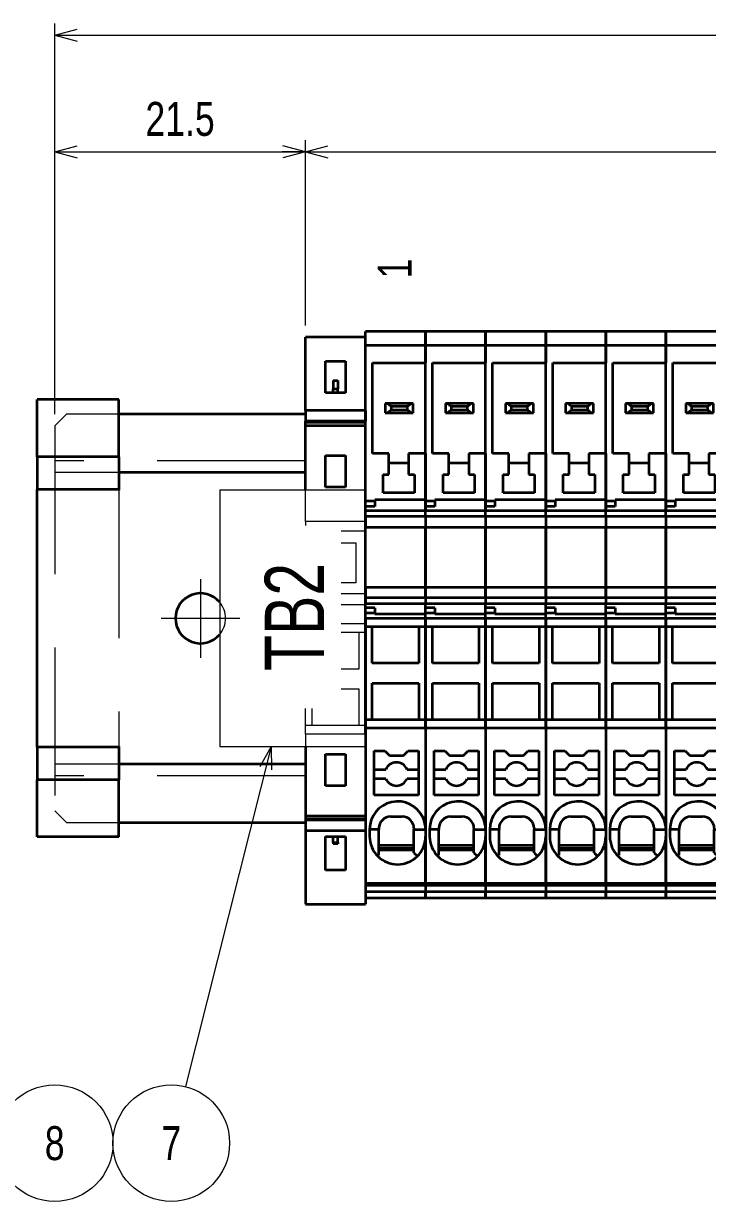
# Model space of a CAD drawing. Header units: millimetres. Extents: x 7 to 587, y 2 to 418.
# Drawn here: x 87.3 to 146, y 195 to 296 of the extents above; entities that cross this region are included whole.
import ezdxf
from ezdxf.enums import TextEntityAlignment as Align

# ---------------------------------------------------------------- set-up
doc = ezdxf.new("R2010")
doc.units = ezdxf.units.MM
doc.linetypes.add('DASHDOT', pattern=[25.3, 12.7, -6.3, 0, -6.3])
doc.linetypes.add('DASHED', pattern=[19, 12.7, -6.3])
for name, color, linetype in [('GR1_01', 7, 'Continuous'), ('GR1_15', 7, 'Continuous'), ('GR1_16', 7, 'Continuous')]:
    doc.layers.add(name, color=color, linetype=linetype)
doc.styles.add('HG丸ｺﾞｼｯｸM-PRO', font='')
doc.styles.get('HG丸ｺﾞｼｯｸM-PRO').set_extended_font_data('HG丸ｺﾞｼｯｸM-PRO')

# ---------------------------------------------------------------- blocks, each defined once
blk = doc.blocks.new('BLKF085')
at = {"layer": 'GR1_01', "color": 3, "linetype": 'Continuous', "lineweight": 35}
for p, q in [((111.5, 262.83), (111.5, 269.1)), ((116.65, 269.1), (111.5, 269.1)), ((116.65, 262.83), (116.65, 269.1)), ((113.23, 267.05), (114.93, 267.05)), ((113.23, 264.35), (113.23, 267.05)), ((114.93, 267.05), (114.93, 264.35)), ((113.88, 265.39), (114.28, 265.39)), ((113.88, 265.39), (113.88, 264.69)), ((113.88, 264.69), (114.28, 264.69)), ((113.88, 264.35), (113.88, 264.69)), ((114.28, 265.39), (114.28, 264.69)), ((114.28, 264.35), (114.28, 264.69)), ((113.88, 264.35), (113.23, 264.35)), ((114.28, 264.35), (113.88, 264.35)), ((114.93, 264.35), (114.28, 264.35)), ((111.5, 262.83), (111.5, 261.9)), ((116.65, 262.83), (111.5, 262.83)), ((116.65, 262.83), (116.65, 261.9)), ((116.65, 261.9), (111.5, 261.9)), ((111.5, 261.8), (111.5, 261.9)), ((116.65, 261.8), (111.5, 261.8)), ((111.5, 261.54), (111.5, 261.8)), ((116.65, 261.8), (116.65, 261.9)), ((116.65, 261.54), (116.65, 261.8)), ((111.5, 261.54), (116.65, 261.54)), ((111.5, 256), (111.5, 261.54)), ((116.65, 253.31), (116.65, 261.54)), ((113.23, 258.95), (114.93, 258.95)), ((113.23, 256.25), (113.23, 258.95)), ((114.93, 258.95), (114.93, 256.25)), ((114.93, 256.25), (113.23, 256.25)), ((116.65, 252.49), (116.65, 253.31)), ((116.65, 247.12), (116.65, 252.49)), ((116.65, 246.19), (116.65, 247.12)), ((116.65, 244.52), (116.65, 246.19)), ((116.65, 243.8), (116.65, 244.52)), ((116.65, 235.8), (116.65, 243.8)), ((116.65, 235.08), (116.65, 235.8)), ((116.65, 235.08), (116.65, 228.06)), ((111.5, 234), (111.5, 228.06)), ((113.23, 233.35), (114.93, 233.35)), ((113.23, 230.65), (113.23, 233.35)), ((114.93, 233.35), (114.93, 230.65)), ((114.93, 230.65), (113.23, 230.65)), ((111.5, 228.06), (116.65, 228.06)), ((111.5, 228.06), (111.5, 227.8)), ((111.5, 227.8), (116.65, 227.8)), ((111.5, 227.8), (111.5, 227.7)), ((116.65, 227.7), (111.5, 227.7)), ((111.5, 227.7), (111.5, 226.77)), ((116.65, 228.06), (116.65, 227.8)), ((116.65, 227.8), (116.65, 227.7)), ((116.65, 227.7), (116.65, 226.77)), ((116.65, 226.77), (111.5, 226.77)), ((111.5, 226.77), (111.5, 220.5)), ((113.23, 226.3), (113.88, 226.3)), ((113.23, 223.4), (113.23, 226.3)), ((113.88, 226.3), (114.28, 226.3)), ((113.88, 225.79), (113.88, 226.3)), ((114.28, 226.3), (114.93, 226.3)), ((114.28, 225.79), (114.28, 226.3)), ((114.93, 226.3), (114.93, 223.4)), ((116.65, 226.77), (116.65, 220.5)), ((113.88, 225.79), (113.88, 225.65)), ((113.88, 225.79), (114.28, 225.79)), ((114.28, 225.65), (113.88, 225.65)), ((114.28, 225.79), (114.28, 225.65)), ((114.93, 223.4), (113.23, 223.4)), ((111.5, 220.5), (116.65, 220.5))]:
    blk.add_line(p, q, dxfattribs=at)
at = {"layer": 'GR1_01', "color": 4, "linetype": 'DASHED', "lineweight": 13}
for p, q in [((111.5, 253.31), (111.5, 256)), ((116.65, 253.31), (111.5, 253.31)), ((111.5, 253.31), (111.5, 252.97)), ((114.56, 252.49), (116.65, 252.49)), ((114.56, 251.48), (115.83, 251.48)), ((115.83, 251.48), (115.83, 248.03)), ((115.83, 248.03), (114.56, 248.03)), ((114.56, 247.12), (116.65, 247.12)), ((114.56, 246.19), (116.65, 246.19)), ((116.65, 244.52), (114.56, 244.52)), ((114.56, 243.8), (116.08, 243.8)), ((116.08, 243.8), (116.65, 243.8)), ((116.08, 243.8), (116.08, 240.65)), ((116.08, 240.65), (114.56, 240.65)), ((114.56, 238.95), (116.08, 238.95)), ((116.08, 238.95), (116.08, 235.8)), ((111.5, 235.8), (111.5, 237.27)), ((112.08, 235.8), (112.08, 237.27)), ((111.5, 235.08), (111.5, 235.8)), ((112.08, 235.8), (111.5, 235.8)), ((116.08, 235.8), (112.08, 235.8)), ((116.65, 235.8), (116.08, 235.8)), ((111.5, 235.08), (111.5, 234)), ((116.65, 235.08), (111.5, 235.08))]:
    blk.add_line(p, q, dxfattribs=at)
blk = doc.blocks.new('BLKF086')
at = {"layer": 'GR1_01', "color": 4, "linetype": 'DASHED', "lineweight": 13}
for p, q in [((91, 262.5), (90, 261.5)), ((95.5, 262.5), (91, 262.5)), ((90, 261.5), (90, 228.5)), ((111.5, 258.5), (90, 258.5)), ((95.5, 257.5), (90, 257.5)), ((95.5, 232.5), (90, 232.5)), ((111.5, 231.5), (90, 231.5)), ((91, 227.5), (90, 228.5)), ((91, 227.5), (95.5, 227.5))]:
    blk.add_line(p, q, dxfattribs=at)
at = {"layer": 'GR1_01', "color": 3, "linetype": 'Continuous', "lineweight": 35}
for p, q in [((111.5, 262.5), (95.5, 262.5)), ((111.5, 257.5), (95.5, 257.5)), ((111.5, 232.5), (95.5, 232.5)), ((95.5, 227.5), (111.5, 227.5))]:
    blk.add_line(p, q, dxfattribs=at)
at = {"layer": 'GR1_01', "color": 4, "linetype": 'DASHDOT', "lineweight": 13}
for p, q in [((102.5, 248.37), (102.5, 241.62)), ((99.13, 245), (105.88, 245))]:
    blk.add_line(p, q, dxfattribs=at)
at = {"layer": 'GR1_01', "color": 3, "linetype": 'Continuous', "lineweight": 35}
blk.add_arc((102.5, 245), 2.15, 39.8753, 320.1247, dxfattribs=at)
at = {"layer": 'GR1_01', "color": 4, "linetype": 'DASHED', "lineweight": 13}
blk.add_arc((102.5, 245), 2.15, 320.1247, 39.8753, dxfattribs=at)
blk = doc.blocks.new('BLKF087')
at = {"layer": 'GR1_01', "color": 3, "linetype": 'Continuous', "lineweight": 35}
for p, q in [((88.5, 258.85), (88.5, 263.75)), ((95.5, 263.75), (88.5, 263.75)), ((95.5, 258.85), (95.5, 263.75)), ((88.5, 258.85), (88.5, 256.05)), ((95.5, 258.85), (88.5, 258.85)), ((95.5, 258.85), (95.5, 256)), ((95.5, 256.05), (88.5, 256.05)), ((88.5, 233.95), (88.5, 256.05)), ((95.5, 256), (95.5, 256.05)), ((88.5, 233.95), (88.5, 231.15)), ((95.5, 233.95), (88.5, 233.95)), ((95.5, 233.95), (95.5, 234)), ((95.5, 234), (95.5, 233.95)), ((95.5, 233.95), (95.5, 231.15)), ((88.5, 226.25), (88.5, 231.15)), ((95.5, 231.15), (88.5, 231.15)), ((95.5, 226.25), (95.5, 231.15)), ((95.5, 226.25), (88.5, 226.25))]:
    blk.add_line(p, q, dxfattribs=at)
at = {"layer": 'GR1_01', "color": 4, "linetype": 'DASHED', "lineweight": 13}
blk.add_line((95.5, 256), (95.5, 234), dxfattribs=at)
blk = doc.blocks.new('BLKF088')
at = {"layer": 'GR1_01', "color": 4, "linetype": 'Continuous', "lineweight": 13}
for p, q in [((116.65, 256), (104.15, 256)), ((104.15, 256), (104.15, 234)), ((116.65, 234), (116.65, 256)), ((104.15, 234), (116.65, 234))]:
    blk.add_line(p, q, dxfattribs=at)
blk = doc.blocks.new('BLKF091')
at = {"layer": 'GR1_01', "color": 3, "linetype": 'Continuous', "lineweight": 35}
for p, q in [((116.65, 268.4), (116.65, 269.6)), ((121.8, 269.6), (116.65, 269.6)), ((121.8, 269.6), (121.8, 268.4)), ((121.8, 268.4), (116.65, 268.4)), ((116.65, 255.05), (116.65, 268.4)), ((121.8, 268.4), (121.8, 266.92)), ((117.25, 266.92), (121.8, 266.92)), ((117.25, 259.12), (117.25, 266.92)), ((121.8, 259.12), (121.8, 266.92)), ((118.53, 263.42), (118.35, 263.42)), ((118.35, 263.42), (118.35, 262.62)), ((118.35, 262.62), (118.53, 262.62)), ((118.85, 263.17), (118.53, 263.42)), ((120.56, 263.42), (118.53, 263.42)), ((118.53, 262.62), (118.85, 262.87)), ((118.53, 262.62), (120.56, 262.62)), ((120.25, 263.17), (118.85, 263.17)), ((118.85, 263.17), (118.85, 262.87)), ((118.85, 262.87), (120.25, 262.87)), ((120.56, 263.42), (120.25, 263.17)), ((120.25, 262.87), (120.25, 263.17)), ((120.25, 262.87), (120.56, 262.62)), ((120.75, 263.42), (120.56, 263.42)), ((120.56, 262.62), (120.75, 262.62)), ((120.75, 262.62), (120.75, 263.42)), ((118.65, 259.12), (117.25, 259.12)), ((118.65, 258.32), (118.65, 259.12)), ((120.35, 259.12), (120.35, 258.32)), ((121.8, 259.12), (120.35, 259.12)), ((121.8, 259.12), (121.8, 255.15)), ((118.65, 257.32), (118.65, 258.32)), ((118.65, 258.32), (120.35, 258.32)), ((120.35, 258.32), (120.35, 257.32)), ((118.15, 257.32), (118.65, 257.32)), ((118.15, 255.77), (118.15, 257.32)), ((120.35, 257.32), (120.85, 257.32)), ((120.85, 257.32), (120.85, 255.77)), ((120.85, 255.77), (118.15, 255.77)), ((117.45, 255.05), (116.65, 255.05)), ((116.65, 254.59), (116.65, 255.05)), ((117.45, 254.59), (116.65, 254.59)), ((116.65, 254.24), (116.65, 254.59)), ((121.8, 255.15), (117.45, 255.15)), ((117.45, 255.05), (117.45, 255.15)), ((117.45, 255.05), (117.45, 254.59)), ((121.8, 255.15), (121.8, 254.24)), ((116.65, 253.73), (116.65, 254.24)), ((116.65, 254.24), (121.8, 254.24)), ((121.8, 253.73), (116.65, 253.73)), ((116.65, 253.73), (116.65, 252.82)), ((121.8, 253.73), (121.8, 254.24)), ((121.8, 253.73), (121.8, 252.82)), ((116.65, 252.82), (121.8, 252.82)), ((116.65, 247.68), (116.65, 252.82)), ((121.8, 252.82), (121.8, 247.68)), ((116.65, 247.68), (121.8, 247.68)), ((116.65, 247.68), (116.65, 246.77)), ((121.8, 246.77), (121.8, 247.68)), ((121.8, 246.77), (116.65, 246.77)), ((116.65, 246.77), (116.65, 246.26)), ((121.8, 246.77), (121.8, 246.26)), ((116.65, 246.26), (121.8, 246.26)), ((116.65, 245.91), (116.65, 246.26)), ((117.45, 245.91), (116.65, 245.91)), ((116.65, 245.45), (116.65, 245.91)), ((117.45, 245.45), (116.65, 245.45)), ((116.65, 245.02), (116.65, 245.45)), ((117.45, 245.91), (117.45, 245.45)), ((117.45, 245.45), (117.45, 245.35)), ((121.8, 245.35), (121.8, 246.26)), ((116.65, 245.02), (121.8, 245.02)), ((116.65, 245.02), (116.65, 244.3)), ((121.8, 245.35), (117.45, 245.35)), ((121.8, 245.02), (121.8, 245.35)), ((121.8, 244.3), (121.8, 245.02)), ((116.65, 244.3), (116.65, 236.3)), ((116.65, 244.3), (117.23, 244.3)), ((117.23, 241.15), (117.23, 244.3)), ((117.23, 244.3), (121.23, 244.3)), ((121.23, 244.3), (121.23, 241.15)), ((121.23, 244.3), (121.8, 244.3)), ((121.8, 236.3), (121.8, 244.3)), ((121.23, 241.15), (117.23, 241.15)), ((117.23, 239.45), (121.23, 239.45)), ((117.23, 236.3), (117.23, 239.45)), ((121.23, 239.45), (121.23, 236.3)), ((116.65, 236.3), (116.65, 235.58)), ((117.23, 236.3), (116.65, 236.3)), ((121.8, 235.58), (116.65, 235.58)), ((116.65, 235.58), (116.65, 222.26)), ((121.23, 236.3), (117.23, 236.3)), ((121.8, 236.3), (121.23, 236.3)), ((121.8, 235.58), (121.8, 236.3)), ((121.8, 235.58), (121.8, 227.9)), ((117.4, 233.65), (118.3, 233.65)), ((117.4, 232.05), (117.4, 233.65)), ((118.3, 233.65), (118.7, 233.25)), ((119.9, 233.25), (120.3, 233.65)), ((120.3, 233.65), (121.2, 233.65)), ((121.2, 233.65), (121.2, 232.05)), ((118.7, 233.25), (119.9, 233.25)), ((117.4, 231.25), (117.4, 232.05)), ((117.4, 232.05), (118.38, 232.05)), ((120.22, 232.05), (121.2, 232.05)), ((121.2, 232.05), (121.2, 231.25)), ((117.4, 229.85), (117.4, 231.25)), ((118.38, 231.25), (117.4, 231.25)), ((121.2, 231.25), (120.22, 231.25)), ((121.2, 231.25), (121.2, 229.85)), ((121.2, 229.85), (117.4, 229.85)), ((121.8, 227.9), (121.58, 227.9)), ((121.8, 227.9), (121.8, 226.9)), ((117, 226.9), (117, 226.3)), ((117.8, 226.9), (117, 226.9)), ((117.8, 227), (117.8, 226.9)), ((117.8, 225.55), (117.8, 226.9)), ((120.8, 227), (120.8, 226.9)), ((120.8, 226.9), (121.8, 226.9)), ((120.8, 225.55), (120.8, 226.9)), ((121.8, 226.9), (121.8, 226.3)), ((121.8, 225.3), (121.8, 226.3)), ((117.8, 225.3), (117.8, 225.55)), ((117.8, 225.55), (120.8, 225.55)), ((117.8, 225.15), (117.8, 225.3)), ((117.8, 225.3), (120.8, 225.3)), ((120.8, 225.3), (120.8, 225.55)), ((120.8, 225.15), (120.8, 225.3)), ((121.58, 225.3), (121.8, 225.3)), ((121.8, 222.26), (121.8, 225.3)), ((117.7, 224.6), (117.8, 224.7)), ((117.8, 225.15), (120.8, 225.15)), ((117.8, 224.7), (117.8, 225.15)), ((120.8, 224.9), (120.8, 225.15)), ((120.8, 224.9), (121.1, 224.6)), ((121.8, 222.26), (116.65, 222.26)), ((116.65, 222.26), (116.65, 222.09)), ((121.8, 222.26), (121.8, 222.09)), ((121.8, 222.09), (116.65, 222.09)), ((116.65, 222.09), (116.65, 221.55)), ((121.8, 221.55), (116.65, 221.55)), ((116.65, 221.55), (116.65, 221)), ((121.8, 222.09), (121.8, 221.55)), ((121.8, 221), (121.8, 221.55)), ((121.8, 221), (116.65, 221))]:
    blk.add_line(p, q, dxfattribs=at)
for centre, radius, start, end in [((119.3, 231.65), 1, 23.5782, 156.4218), ((119.3, 231.65), 1, 203.5782, 336.4218), ((119.4, 226.9), 2.4, 24.6243, 180), ((118.8, 227), 1, 90, 180), ((119.8, 227), 1, 0, 90), ((119.4, 226.9), 2.4, 0, 24.6243), ((119.4, 226.3), 2.4, 180, 225), ((119.4, 226.3), 2.4, 335.3757, 0), ((119.4, 226.3), 2.4, 315, 335.3757), ((119.4, 226.3), 2.4, 225, 315)]:
    blk.add_arc(centre, radius, start, end, dxfattribs=at)
blk.add_open_spline([(118.8, 228), (118.84, 228), (118.91, 228), (119.03, 228), (119.15, 228), (119.28, 228), (119.41, 228), (119.55, 228), (119.68, 228), (119.76, 228), (119.8, 228)], degree=3, knots=[0, 0, 0, 0, 0.118021, 0.223255, 0.346586, 0.477449, 0.613456, 0.74891, 0.878338, 1, 1, 1, 1], dxfattribs=at)
blk = doc.blocks.new('BLKF092')
at = {"layer": 'GR1_01', "color": 3, "linetype": 'Continuous', "lineweight": 35}
for p, q in [((121.8, 268.4), (121.8, 269.6)), ((126.95, 269.6), (121.8, 269.6)), ((126.95, 269.6), (126.95, 268.4)), ((126.95, 268.4), (121.8, 268.4)), ((121.8, 255.05), (121.8, 268.4)), ((126.95, 268.4), (126.95, 266.92)), ((122.4, 266.92), (126.95, 266.92)), ((122.4, 259.12), (122.4, 266.92)), ((126.95, 259.12), (126.95, 266.92)), ((123.68, 263.42), (123.5, 263.42)), ((123.5, 263.42), (123.5, 262.62)), ((123.5, 262.62), (123.68, 262.62)), ((124, 263.17), (123.68, 263.42)), ((125.71, 263.42), (123.68, 263.42)), ((123.68, 262.62), (124, 262.87)), ((123.68, 262.62), (125.71, 262.62)), ((125.4, 263.17), (124, 263.17)), ((124, 263.17), (124, 262.87)), ((124, 262.87), (125.4, 262.87)), ((125.71, 263.42), (125.4, 263.17)), ((125.4, 262.87), (125.4, 263.17)), ((125.4, 262.87), (125.71, 262.62)), ((125.9, 263.42), (125.71, 263.42)), ((125.71, 262.62), (125.9, 262.62)), ((125.9, 262.62), (125.9, 263.42)), ((123.8, 259.12), (122.4, 259.12)), ((123.8, 258.32), (123.8, 259.12)), ((125.5, 259.12), (125.5, 258.32)), ((126.95, 259.12), (125.5, 259.12)), ((126.95, 259.12), (126.95, 255.15)), ((123.8, 257.32), (123.8, 258.32)), ((123.8, 258.32), (125.5, 258.32)), ((125.5, 258.32), (125.5, 257.32)), ((123.3, 257.32), (123.8, 257.32)), ((123.3, 255.77), (123.3, 257.32)), ((125.5, 257.32), (126, 257.32)), ((126, 257.32), (126, 255.77)), ((126, 255.77), (123.3, 255.77)), ((122.6, 255.05), (121.8, 255.05)), ((121.8, 254.59), (121.8, 255.05)), ((122.6, 254.59), (121.8, 254.59)), ((121.8, 254.24), (121.8, 254.59)), ((126.95, 255.15), (122.6, 255.15)), ((122.6, 255.05), (122.6, 255.15)), ((122.6, 255.05), (122.6, 254.59)), ((126.95, 255.15), (126.95, 254.24)), ((121.8, 253.73), (121.8, 254.24)), ((121.8, 254.24), (126.95, 254.24)), ((126.95, 253.73), (121.8, 253.73)), ((121.8, 253.73), (121.8, 252.82)), ((126.95, 253.73), (126.95, 254.24)), ((126.95, 253.73), (126.95, 252.82)), ((121.8, 252.82), (126.95, 252.82)), ((121.8, 247.68), (121.8, 252.82)), ((126.95, 252.82), (126.95, 247.68)), ((121.8, 247.68), (126.95, 247.68)), ((121.8, 247.68), (121.8, 246.77)), ((126.95, 246.77), (126.95, 247.68)), ((126.95, 246.77), (121.8, 246.77)), ((121.8, 246.77), (121.8, 246.26)), ((126.95, 246.77), (126.95, 246.26)), ((121.8, 246.26), (126.95, 246.26)), ((121.8, 245.91), (121.8, 246.26)), ((122.6, 245.91), (121.8, 245.91)), ((121.8, 245.45), (121.8, 245.91)), ((122.6, 245.45), (121.8, 245.45)), ((121.8, 245.02), (121.8, 245.45)), ((122.6, 245.91), (122.6, 245.45)), ((122.6, 245.45), (122.6, 245.35)), ((126.95, 245.35), (126.95, 246.26)), ((121.8, 245.02), (126.95, 245.02)), ((121.8, 245.02), (121.8, 244.3)), ((126.95, 245.35), (122.6, 245.35)), ((126.95, 245.02), (126.95, 245.35)), ((126.95, 244.3), (126.95, 245.02)), ((121.8, 244.3), (121.8, 236.3)), ((121.8, 244.3), (122.38, 244.3)), ((122.38, 241.15), (122.38, 244.3)), ((122.38, 244.3), (126.38, 244.3)), ((126.38, 244.3), (126.38, 241.15)), ((126.38, 244.3), (126.95, 244.3)), ((126.95, 236.3), (126.95, 244.3)), ((126.38, 241.15), (122.38, 241.15)), ((122.38, 239.45), (126.38, 239.45)), ((122.38, 236.3), (122.38, 239.45)), ((126.38, 239.45), (126.38, 236.3)), ((121.8, 236.3), (121.8, 235.58)), ((122.38, 236.3), (121.8, 236.3)), ((126.95, 235.58), (121.8, 235.58)), ((121.8, 235.58), (121.8, 222.26)), ((126.38, 236.3), (122.38, 236.3)), ((126.95, 236.3), (126.38, 236.3)), ((126.95, 235.58), (126.95, 236.3)), ((126.95, 235.58), (126.95, 227.9)), ((122.55, 233.65), (123.45, 233.65)), ((122.55, 232.05), (122.55, 233.65)), ((123.45, 233.65), (123.85, 233.25)), ((125.05, 233.25), (125.45, 233.65)), ((125.45, 233.65), (126.35, 233.65)), ((126.35, 233.65), (126.35, 232.05)), ((123.85, 233.25), (125.05, 233.25)), ((122.55, 231.25), (122.55, 232.05)), ((122.55, 232.05), (123.53, 232.05)), ((125.37, 232.05), (126.35, 232.05)), ((126.35, 232.05), (126.35, 231.25)), ((122.55, 229.85), (122.55, 231.25)), ((123.53, 231.25), (122.55, 231.25)), ((126.35, 231.25), (125.37, 231.25)), ((126.35, 231.25), (126.35, 229.85)), ((126.35, 229.85), (122.55, 229.85)), ((126.95, 227.9), (126.73, 227.9)), ((126.95, 227.9), (126.95, 226.9)), ((122.15, 226.9), (122.15, 226.3)), ((122.95, 226.9), (122.15, 226.9)), ((122.95, 227), (122.95, 226.9)), ((122.95, 225.55), (122.95, 226.9)), ((125.95, 227), (125.95, 226.9)), ((125.95, 226.9), (126.95, 226.9)), ((125.95, 225.55), (125.95, 226.9)), ((126.95, 226.9), (126.95, 226.3)), ((126.95, 225.3), (126.95, 226.3)), ((122.95, 225.3), (122.95, 225.55)), ((122.95, 225.55), (125.95, 225.55)), ((122.95, 225.15), (122.95, 225.3)), ((122.95, 225.3), (125.95, 225.3)), ((125.95, 225.3), (125.95, 225.55)), ((125.95, 225.15), (125.95, 225.3)), ((126.73, 225.3), (126.95, 225.3)), ((126.95, 222.26), (126.95, 225.3)), ((122.85, 224.6), (122.95, 224.7)), ((122.95, 225.15), (125.95, 225.15)), ((122.95, 224.7), (122.95, 225.15)), ((125.95, 224.9), (125.95, 225.15)), ((125.95, 224.9), (126.25, 224.6)), ((126.95, 222.26), (121.8, 222.26)), ((121.8, 222.26), (121.8, 222.09)), ((126.95, 222.26), (126.95, 222.09)), ((126.95, 222.09), (121.8, 222.09)), ((121.8, 222.09), (121.8, 221.55)), ((126.95, 221.55), (121.8, 221.55)), ((121.8, 221.55), (121.8, 221)), ((126.95, 222.09), (126.95, 221.55)), ((126.95, 221), (126.95, 221.55)), ((126.95, 221), (121.8, 221))]:
    blk.add_line(p, q, dxfattribs=at)
for centre, radius, start, end in [((124.45, 231.65), 1, 23.5782, 156.4218), ((124.45, 231.65), 1, 203.5782, 336.4218), ((124.55, 226.9), 2.4, 24.6243, 180), ((123.95, 227), 1, 90, 180), ((124.95, 227), 1, 0, 90), ((124.55, 226.9), 2.4, 0, 24.6243), ((124.55, 226.3), 2.4, 180, 225), ((124.55, 226.3), 2.4, 335.3757, 0), ((124.55, 226.3), 2.4, 315, 335.3757), ((124.55, 226.3), 2.4, 225, 315)]:
    blk.add_arc(centre, radius, start, end, dxfattribs=at)
blk.add_open_spline([(123.95, 228), (123.99, 228), (124.06, 228), (124.18, 228), (124.3, 228), (124.43, 228), (124.56, 228), (124.7, 228), (124.83, 228), (124.91, 228), (124.95, 228)], degree=3, knots=[0, 0, 0, 0, 0.118021, 0.223255, 0.346586, 0.477449, 0.613456, 0.74891, 0.878338, 1, 1, 1, 1], dxfattribs=at)
blk = doc.blocks.new('BLKF093')
at = {"layer": 'GR1_01', "color": 3, "linetype": 'Continuous', "lineweight": 35}
for p, q in [((126.95, 268.4), (126.95, 269.6)), ((132.1, 269.6), (126.95, 269.6)), ((132.1, 269.6), (132.1, 268.4)), ((132.1, 268.4), (126.95, 268.4)), ((126.95, 255.05), (126.95, 268.4)), ((132.1, 268.4), (132.1, 266.92)), ((127.55, 266.92), (132.1, 266.92)), ((127.55, 259.12), (127.55, 266.92)), ((132.1, 259.12), (132.1, 266.92)), ((128.83, 263.42), (128.65, 263.42)), ((128.65, 263.42), (128.65, 262.62)), ((128.65, 262.62), (128.83, 262.62)), ((129.15, 263.17), (128.83, 263.42)), ((130.86, 263.42), (128.83, 263.42)), ((128.83, 262.62), (129.15, 262.87)), ((128.83, 262.62), (130.86, 262.62)), ((130.55, 263.17), (129.15, 263.17)), ((129.15, 263.17), (129.15, 262.87)), ((129.15, 262.87), (130.55, 262.87)), ((130.86, 263.42), (130.55, 263.17)), ((130.55, 262.87), (130.55, 263.17)), ((130.55, 262.87), (130.86, 262.62)), ((131.05, 263.42), (130.86, 263.42)), ((130.86, 262.62), (131.05, 262.62)), ((131.05, 262.62), (131.05, 263.42)), ((128.95, 259.12), (127.55, 259.12)), ((128.95, 258.32), (128.95, 259.12)), ((130.65, 259.12), (130.65, 258.32)), ((132.1, 259.12), (130.65, 259.12)), ((132.1, 259.12), (132.1, 255.15)), ((128.95, 257.32), (128.95, 258.32)), ((128.95, 258.32), (130.65, 258.32)), ((130.65, 258.32), (130.65, 257.32)), ((128.45, 257.32), (128.95, 257.32)), ((128.45, 255.77), (128.45, 257.32)), ((130.65, 257.32), (131.15, 257.32)), ((131.15, 257.32), (131.15, 255.77)), ((131.15, 255.77), (128.45, 255.77)), ((127.75, 255.05), (126.95, 255.05)), ((126.95, 254.59), (126.95, 255.05)), ((127.75, 254.59), (126.95, 254.59)), ((126.95, 254.24), (126.95, 254.59)), ((132.1, 255.15), (127.75, 255.15)), ((127.75, 255.05), (127.75, 255.15)), ((127.75, 255.05), (127.75, 254.59)), ((132.1, 255.15), (132.1, 254.24)), ((126.95, 253.73), (126.95, 254.24)), ((126.95, 254.24), (132.1, 254.24)), ((132.1, 253.73), (126.95, 253.73)), ((126.95, 253.73), (126.95, 252.82)), ((132.1, 253.73), (132.1, 254.24)), ((132.1, 253.73), (132.1, 252.82)), ((126.95, 252.82), (132.1, 252.82)), ((126.95, 247.68), (126.95, 252.82)), ((132.1, 252.82), (132.1, 247.68)), ((126.95, 247.68), (132.1, 247.68)), ((126.95, 247.68), (126.95, 246.77)), ((132.1, 246.77), (132.1, 247.68)), ((132.1, 246.77), (126.95, 246.77)), ((126.95, 246.77), (126.95, 246.26)), ((132.1, 246.77), (132.1, 246.26)), ((126.95, 246.26), (132.1, 246.26)), ((126.95, 245.91), (126.95, 246.26)), ((127.75, 245.91), (126.95, 245.91)), ((126.95, 245.45), (126.95, 245.91)), ((127.75, 245.45), (126.95, 245.45)), ((126.95, 245.02), (126.95, 245.45)), ((127.75, 245.91), (127.75, 245.45)), ((127.75, 245.45), (127.75, 245.35)), ((132.1, 245.35), (132.1, 246.26)), ((126.95, 245.02), (132.1, 245.02)), ((126.95, 245.02), (126.95, 244.3)), ((132.1, 245.35), (127.75, 245.35)), ((132.1, 245.02), (132.1, 245.35)), ((132.1, 244.3), (132.1, 245.02)), ((126.95, 244.3), (126.95, 236.3)), ((126.95, 244.3), (127.53, 244.3)), ((127.53, 241.15), (127.53, 244.3)), ((127.53, 244.3), (131.53, 244.3)), ((131.53, 244.3), (131.53, 241.15)), ((131.53, 244.3), (132.1, 244.3)), ((132.1, 236.3), (132.1, 244.3)), ((131.53, 241.15), (127.53, 241.15)), ((127.53, 239.45), (131.53, 239.45)), ((127.53, 236.3), (127.53, 239.45)), ((131.53, 239.45), (131.53, 236.3)), ((126.95, 236.3), (126.95, 235.58)), ((127.53, 236.3), (126.95, 236.3)), ((132.1, 235.58), (126.95, 235.58)), ((126.95, 235.58), (126.95, 222.26)), ((131.53, 236.3), (127.53, 236.3)), ((132.1, 236.3), (131.53, 236.3)), ((132.1, 235.58), (132.1, 236.3)), ((132.1, 235.58), (132.1, 227.9)), ((127.7, 233.65), (128.6, 233.65)), ((127.7, 232.05), (127.7, 233.65)), ((128.6, 233.65), (129, 233.25)), ((130.2, 233.25), (130.6, 233.65)), ((130.6, 233.65), (131.5, 233.65)), ((131.5, 233.65), (131.5, 232.05)), ((129, 233.25), (130.2, 233.25)), ((127.7, 231.25), (127.7, 232.05)), ((127.7, 232.05), (128.68, 232.05)), ((130.52, 232.05), (131.5, 232.05)), ((131.5, 232.05), (131.5, 231.25)), ((127.7, 229.85), (127.7, 231.25)), ((128.68, 231.25), (127.7, 231.25)), ((131.5, 231.25), (130.52, 231.25)), ((131.5, 231.25), (131.5, 229.85)), ((131.5, 229.85), (127.7, 229.85)), ((132.1, 227.9), (131.88, 227.9)), ((132.1, 227.9), (132.1, 226.9)), ((127.3, 226.9), (127.3, 226.3)), ((128.1, 226.9), (127.3, 226.9)), ((128.1, 227), (128.1, 226.9)), ((128.1, 225.55), (128.1, 226.9)), ((131.1, 227), (131.1, 226.9)), ((131.1, 226.9), (132.1, 226.9)), ((131.1, 225.55), (131.1, 226.9)), ((132.1, 226.9), (132.1, 226.3)), ((132.1, 225.3), (132.1, 226.3)), ((128.1, 225.3), (128.1, 225.55)), ((128.1, 225.55), (131.1, 225.55)), ((128.1, 225.15), (128.1, 225.3)), ((128.1, 225.3), (131.1, 225.3)), ((131.1, 225.3), (131.1, 225.55)), ((131.1, 225.15), (131.1, 225.3)), ((131.88, 225.3), (132.1, 225.3)), ((132.1, 222.26), (132.1, 225.3)), ((128, 224.6), (128.1, 224.7)), ((128.1, 225.15), (131.1, 225.15)), ((128.1, 224.7), (128.1, 225.15)), ((131.1, 224.9), (131.1, 225.15)), ((131.1, 224.9), (131.4, 224.6)), ((132.1, 222.26), (126.95, 222.26)), ((126.95, 222.26), (126.95, 222.09)), ((132.1, 222.26), (132.1, 222.09)), ((132.1, 222.09), (126.95, 222.09)), ((126.95, 222.09), (126.95, 221.55)), ((132.1, 221.55), (126.95, 221.55)), ((126.95, 221.55), (126.95, 221)), ((132.1, 222.09), (132.1, 221.55)), ((132.1, 221), (132.1, 221.55)), ((132.1, 221), (126.95, 221))]:
    blk.add_line(p, q, dxfattribs=at)
for centre, radius, start, end in [((129.6, 231.65), 1, 23.5782, 156.4218), ((129.6, 231.65), 1, 203.5782, 336.4218), ((129.7, 226.9), 2.4, 24.6243, 180), ((129.1, 227), 1, 90, 180), ((130.1, 227), 1, 0, 90), ((129.7, 226.9), 2.4, 0, 24.6243), ((129.7, 226.3), 2.4, 180, 225), ((129.7, 226.3), 2.4, 335.3757, 0), ((129.7, 226.3), 2.4, 315, 335.3757), ((129.7, 226.3), 2.4, 225, 315)]:
    blk.add_arc(centre, radius, start, end, dxfattribs=at)
blk.add_open_spline([(129.1, 228), (129.14, 228), (129.21, 228), (129.33, 228), (129.45, 228), (129.58, 228), (129.71, 228), (129.85, 228), (129.98, 228), (130.06, 228), (130.1, 228)], degree=3, knots=[0, 0, 0, 0, 0.118021, 0.223255, 0.346586, 0.477449, 0.613456, 0.74891, 0.878338, 1, 1, 1, 1], dxfattribs=at)
blk = doc.blocks.new('BLKF094')
at = {"layer": 'GR1_01', "color": 3, "linetype": 'Continuous', "lineweight": 35}
for p, q in [((132.1, 268.4), (132.1, 269.6)), ((137.25, 269.6), (132.1, 269.6)), ((137.25, 269.6), (137.25, 268.4)), ((137.25, 268.4), (132.1, 268.4)), ((132.1, 255.05), (132.1, 268.4)), ((137.25, 268.4), (137.25, 266.92)), ((132.7, 266.92), (137.25, 266.92)), ((132.7, 259.12), (132.7, 266.92)), ((137.25, 259.12), (137.25, 266.92)), ((133.98, 263.42), (133.8, 263.42)), ((133.8, 263.42), (133.8, 262.62)), ((133.8, 262.62), (133.98, 262.62)), ((134.3, 263.17), (133.98, 263.42)), ((136.01, 263.42), (133.98, 263.42)), ((133.98, 262.62), (134.3, 262.87)), ((133.98, 262.62), (136.01, 262.62)), ((135.7, 263.17), (134.3, 263.17)), ((134.3, 263.17), (134.3, 262.87)), ((134.3, 262.87), (135.7, 262.87)), ((136.01, 263.42), (135.7, 263.17)), ((135.7, 262.87), (135.7, 263.17)), ((135.7, 262.87), (136.01, 262.62)), ((136.2, 263.42), (136.01, 263.42)), ((136.01, 262.62), (136.2, 262.62)), ((136.2, 262.62), (136.2, 263.42)), ((134.1, 259.12), (132.7, 259.12)), ((134.1, 258.32), (134.1, 259.12)), ((135.8, 259.12), (135.8, 258.32)), ((137.25, 259.12), (135.8, 259.12)), ((137.25, 259.12), (137.25, 255.15)), ((134.1, 257.32), (134.1, 258.32)), ((134.1, 258.32), (135.8, 258.32)), ((135.8, 258.32), (135.8, 257.32)), ((133.6, 257.32), (134.1, 257.32)), ((133.6, 255.77), (133.6, 257.32)), ((135.8, 257.32), (136.3, 257.32)), ((136.3, 257.32), (136.3, 255.77)), ((136.3, 255.77), (133.6, 255.77)), ((132.9, 255.05), (132.1, 255.05)), ((132.1, 254.59), (132.1, 255.05)), ((132.9, 254.59), (132.1, 254.59)), ((132.1, 254.24), (132.1, 254.59)), ((137.25, 255.15), (132.9, 255.15)), ((132.9, 255.05), (132.9, 255.15)), ((132.9, 255.05), (132.9, 254.59)), ((137.25, 255.15), (137.25, 254.24)), ((132.1, 253.73), (132.1, 254.24)), ((132.1, 254.24), (137.25, 254.24)), ((137.25, 253.73), (132.1, 253.73)), ((132.1, 253.73), (132.1, 252.82)), ((137.25, 253.73), (137.25, 254.24)), ((137.25, 253.73), (137.25, 252.82)), ((132.1, 252.82), (137.25, 252.82)), ((132.1, 247.68), (132.1, 252.82)), ((137.25, 252.82), (137.25, 247.68)), ((132.1, 247.68), (137.25, 247.68)), ((132.1, 247.68), (132.1, 246.77)), ((137.25, 246.77), (137.25, 247.68)), ((137.25, 246.77), (132.1, 246.77)), ((132.1, 246.77), (132.1, 246.26)), ((137.25, 246.77), (137.25, 246.26)), ((132.1, 246.26), (137.25, 246.26)), ((132.1, 245.91), (132.1, 246.26)), ((132.9, 245.91), (132.1, 245.91)), ((132.1, 245.45), (132.1, 245.91)), ((132.9, 245.45), (132.1, 245.45)), ((132.1, 245.02), (132.1, 245.45)), ((132.9, 245.91), (132.9, 245.45)), ((132.9, 245.45), (132.9, 245.35)), ((137.25, 245.35), (137.25, 246.26)), ((132.1, 245.02), (137.25, 245.02)), ((132.1, 245.02), (132.1, 244.3)), ((137.25, 245.35), (132.9, 245.35)), ((137.25, 245.02), (137.25, 245.35)), ((137.25, 244.3), (137.25, 245.02)), ((132.1, 244.3), (132.1, 236.3)), ((132.1, 244.3), (132.68, 244.3)), ((132.68, 241.15), (132.68, 244.3)), ((132.68, 244.3), (136.68, 244.3)), ((136.68, 244.3), (136.68, 241.15)), ((136.68, 244.3), (137.25, 244.3)), ((137.25, 236.3), (137.25, 244.3)), ((136.68, 241.15), (132.68, 241.15)), ((132.68, 239.45), (136.68, 239.45)), ((132.68, 236.3), (132.68, 239.45)), ((136.68, 239.45), (136.68, 236.3)), ((132.1, 236.3), (132.1, 235.58)), ((132.68, 236.3), (132.1, 236.3)), ((137.25, 235.58), (132.1, 235.58)), ((132.1, 235.58), (132.1, 222.26)), ((136.68, 236.3), (132.68, 236.3)), ((137.25, 236.3), (136.68, 236.3)), ((137.25, 235.58), (137.25, 236.3)), ((137.25, 235.58), (137.25, 227.9)), ((132.85, 233.65), (133.75, 233.65)), ((132.85, 232.05), (132.85, 233.65)), ((133.75, 233.65), (134.15, 233.25)), ((135.35, 233.25), (135.75, 233.65)), ((135.75, 233.65), (136.65, 233.65)), ((136.65, 233.65), (136.65, 232.05)), ((134.15, 233.25), (135.35, 233.25)), ((132.85, 231.25), (132.85, 232.05)), ((132.85, 232.05), (133.83, 232.05)), ((135.67, 232.05), (136.65, 232.05)), ((136.65, 232.05), (136.65, 231.25)), ((132.85, 229.85), (132.85, 231.25)), ((133.83, 231.25), (132.85, 231.25)), ((136.65, 231.25), (135.67, 231.25)), ((136.65, 231.25), (136.65, 229.85)), ((136.65, 229.85), (132.85, 229.85)), ((137.25, 227.9), (137.03, 227.9)), ((137.25, 227.9), (137.25, 226.9)), ((132.45, 226.9), (132.45, 226.3)), ((133.25, 226.9), (132.45, 226.9)), ((133.25, 227), (133.25, 226.9)), ((133.25, 225.55), (133.25, 226.9)), ((136.25, 227), (136.25, 226.9)), ((136.25, 226.9), (137.25, 226.9)), ((136.25, 225.55), (136.25, 226.9)), ((137.25, 226.9), (137.25, 226.3)), ((137.25, 225.3), (137.25, 226.3)), ((133.25, 225.3), (133.25, 225.55)), ((133.25, 225.55), (136.25, 225.55)), ((133.25, 225.15), (133.25, 225.3)), ((133.25, 225.3), (136.25, 225.3)), ((136.25, 225.3), (136.25, 225.55)), ((136.25, 225.15), (136.25, 225.3)), ((137.03, 225.3), (137.25, 225.3)), ((137.25, 222.26), (137.25, 225.3)), ((133.15, 224.6), (133.25, 224.7)), ((133.25, 225.15), (136.25, 225.15)), ((133.25, 224.7), (133.25, 225.15)), ((136.25, 224.9), (136.25, 225.15)), ((136.25, 224.9), (136.55, 224.6)), ((137.25, 222.26), (132.1, 222.26)), ((132.1, 222.26), (132.1, 222.09)), ((137.25, 222.26), (137.25, 222.09)), ((137.25, 222.09), (132.1, 222.09)), ((132.1, 222.09), (132.1, 221.55)), ((137.25, 221.55), (132.1, 221.55)), ((132.1, 221.55), (132.1, 221)), ((137.25, 222.09), (137.25, 221.55)), ((137.25, 221), (137.25, 221.55)), ((137.25, 221), (132.1, 221))]:
    blk.add_line(p, q, dxfattribs=at)
for centre, radius, start, end in [((134.75, 231.65), 1, 23.5782, 156.4218), ((134.75, 231.65), 1, 203.5782, 336.4218), ((134.85, 226.9), 2.4, 24.6243, 180), ((134.25, 227), 1, 90, 180), ((135.25, 227), 1, 0, 90), ((134.85, 226.9), 2.4, 0, 24.6243), ((134.85, 226.3), 2.4, 180, 225), ((134.85, 226.3), 2.4, 335.3757, 0), ((134.85, 226.3), 2.4, 315, 335.3757), ((134.85, 226.3), 2.4, 225, 315)]:
    blk.add_arc(centre, radius, start, end, dxfattribs=at)
blk.add_open_spline([(134.25, 228), (134.29, 228), (134.36, 228), (134.48, 228), (134.6, 228), (134.73, 228), (134.86, 228), (135, 228), (135.13, 228), (135.21, 228), (135.25, 228)], degree=3, knots=[0, 0, 0, 0, 0.118021, 0.223255, 0.346586, 0.477449, 0.613456, 0.74891, 0.878338, 1, 1, 1, 1], dxfattribs=at)
blk = doc.blocks.new('BLKF095')
at = {"layer": 'GR1_01', "color": 3, "linetype": 'Continuous', "lineweight": 35}
for p, q in [((137.25, 268.4), (137.25, 269.6)), ((142.4, 269.6), (137.25, 269.6)), ((142.4, 269.6), (142.4, 268.4)), ((142.4, 268.4), (137.25, 268.4)), ((137.25, 255.05), (137.25, 268.4)), ((142.4, 268.4), (142.4, 266.92)), ((137.85, 266.92), (142.4, 266.92)), ((137.85, 259.12), (137.85, 266.92)), ((142.4, 259.12), (142.4, 266.92)), ((139.13, 263.42), (138.95, 263.42)), ((138.95, 263.42), (138.95, 262.62)), ((138.95, 262.62), (139.13, 262.62)), ((139.45, 263.17), (139.13, 263.42)), ((141.16, 263.42), (139.13, 263.42)), ((139.13, 262.62), (139.45, 262.87)), ((139.13, 262.62), (141.16, 262.62)), ((140.85, 263.17), (139.45, 263.17)), ((139.45, 263.17), (139.45, 262.87)), ((139.45, 262.87), (140.85, 262.87)), ((141.16, 263.42), (140.85, 263.17)), ((140.85, 262.87), (140.85, 263.17)), ((140.85, 262.87), (141.16, 262.62)), ((141.35, 263.42), (141.16, 263.42)), ((141.16, 262.62), (141.35, 262.62)), ((141.35, 262.62), (141.35, 263.42)), ((139.25, 259.12), (137.85, 259.12)), ((139.25, 258.32), (139.25, 259.12)), ((140.95, 259.12), (140.95, 258.32)), ((142.4, 259.12), (140.95, 259.12)), ((142.4, 259.12), (142.4, 255.15)), ((139.25, 257.32), (139.25, 258.32)), ((139.25, 258.32), (140.95, 258.32)), ((140.95, 258.32), (140.95, 257.32)), ((138.75, 257.32), (139.25, 257.32)), ((138.75, 255.77), (138.75, 257.32)), ((140.95, 257.32), (141.45, 257.32)), ((141.45, 257.32), (141.45, 255.77)), ((141.45, 255.77), (138.75, 255.77)), ((138.05, 255.05), (137.25, 255.05)), ((137.25, 254.59), (137.25, 255.05)), ((138.05, 254.59), (137.25, 254.59)), ((137.25, 254.24), (137.25, 254.59)), ((142.4, 255.15), (138.05, 255.15)), ((138.05, 255.05), (138.05, 255.15)), ((138.05, 255.05), (138.05, 254.59)), ((142.4, 255.15), (142.4, 254.24)), ((137.25, 253.73), (137.25, 254.24)), ((137.25, 254.24), (142.4, 254.24)), ((142.4, 253.73), (137.25, 253.73)), ((137.25, 253.73), (137.25, 252.82)), ((142.4, 253.73), (142.4, 254.24)), ((142.4, 253.73), (142.4, 252.82)), ((137.25, 252.82), (142.4, 252.82)), ((137.25, 247.68), (137.25, 252.82)), ((142.4, 252.82), (142.4, 247.68)), ((137.25, 247.68), (142.4, 247.68)), ((137.25, 247.68), (137.25, 246.77)), ((142.4, 246.77), (142.4, 247.68)), ((142.4, 246.77), (137.25, 246.77)), ((137.25, 246.77), (137.25, 246.26)), ((142.4, 246.77), (142.4, 246.26)), ((137.25, 246.26), (142.4, 246.26)), ((137.25, 245.91), (137.25, 246.26)), ((138.05, 245.91), (137.25, 245.91)), ((137.25, 245.45), (137.25, 245.91)), ((138.05, 245.45), (137.25, 245.45)), ((137.25, 245.02), (137.25, 245.45)), ((138.05, 245.91), (138.05, 245.45)), ((138.05, 245.45), (138.05, 245.35)), ((142.4, 245.35), (142.4, 246.26)), ((137.25, 245.02), (142.4, 245.02)), ((137.25, 245.02), (137.25, 244.3)), ((142.4, 245.35), (138.05, 245.35)), ((142.4, 245.02), (142.4, 245.35)), ((142.4, 244.3), (142.4, 245.02)), ((137.25, 244.3), (137.25, 236.3)), ((137.25, 244.3), (137.83, 244.3)), ((137.83, 241.15), (137.83, 244.3)), ((137.83, 244.3), (141.83, 244.3)), ((141.83, 244.3), (141.83, 241.15)), ((141.83, 244.3), (142.4, 244.3)), ((142.4, 236.3), (142.4, 244.3)), ((141.83, 241.15), (137.83, 241.15)), ((137.83, 239.45), (141.83, 239.45)), ((137.83, 236.3), (137.83, 239.45)), ((141.83, 239.45), (141.83, 236.3)), ((137.25, 236.3), (137.25, 235.58)), ((137.83, 236.3), (137.25, 236.3)), ((142.4, 235.58), (137.25, 235.58)), ((137.25, 235.58), (137.25, 222.26)), ((141.83, 236.3), (137.83, 236.3)), ((142.4, 236.3), (141.83, 236.3)), ((142.4, 235.58), (142.4, 236.3)), ((142.4, 235.58), (142.4, 227.9)), ((138, 233.65), (138.9, 233.65)), ((138, 232.05), (138, 233.65)), ((138.9, 233.65), (139.3, 233.25)), ((140.5, 233.25), (140.9, 233.65)), ((140.9, 233.65), (141.8, 233.65)), ((141.8, 233.65), (141.8, 232.05)), ((139.3, 233.25), (140.5, 233.25)), ((138, 231.25), (138, 232.05)), ((138, 232.05), (138.98, 232.05)), ((140.82, 232.05), (141.8, 232.05)), ((141.8, 232.05), (141.8, 231.25)), ((138, 229.85), (138, 231.25)), ((138.98, 231.25), (138, 231.25)), ((141.8, 231.25), (140.82, 231.25)), ((141.8, 231.25), (141.8, 229.85)), ((141.8, 229.85), (138, 229.85)), ((142.4, 227.9), (142.18, 227.9)), ((142.4, 227.9), (142.4, 226.9)), ((137.6, 226.9), (137.6, 226.3)), ((138.4, 226.9), (137.6, 226.9)), ((138.4, 227), (138.4, 226.9)), ((138.4, 225.55), (138.4, 226.9)), ((141.4, 227), (141.4, 226.9)), ((141.4, 226.9), (142.4, 226.9)), ((141.4, 225.55), (141.4, 226.9)), ((142.4, 226.9), (142.4, 226.3)), ((142.4, 225.3), (142.4, 226.3)), ((138.4, 225.3), (138.4, 225.55)), ((138.4, 225.55), (141.4, 225.55)), ((138.4, 225.15), (138.4, 225.3)), ((138.4, 225.3), (141.4, 225.3)), ((141.4, 225.3), (141.4, 225.55)), ((141.4, 225.15), (141.4, 225.3)), ((142.18, 225.3), (142.4, 225.3)), ((142.4, 222.26), (142.4, 225.3)), ((138.3, 224.6), (138.4, 224.7)), ((138.4, 225.15), (141.4, 225.15)), ((138.4, 224.7), (138.4, 225.15)), ((141.4, 224.9), (141.4, 225.15)), ((141.4, 224.9), (141.7, 224.6)), ((142.4, 222.26), (137.25, 222.26)), ((137.25, 222.26), (137.25, 222.09)), ((142.4, 222.26), (142.4, 222.09)), ((142.4, 222.09), (137.25, 222.09)), ((137.25, 222.09), (137.25, 221.55)), ((142.4, 221.55), (137.25, 221.55)), ((137.25, 221.55), (137.25, 221)), ((142.4, 222.09), (142.4, 221.55)), ((142.4, 221), (142.4, 221.55)), ((142.4, 221), (137.25, 221))]:
    blk.add_line(p, q, dxfattribs=at)
for centre, radius, start, end in [((139.9, 231.65), 1, 23.5782, 156.4218), ((139.9, 231.65), 1, 203.5782, 336.4218), ((140, 226.9), 2.4, 24.6243, 180), ((139.4, 227), 1, 90, 180), ((140.4, 227), 1, 0, 90), ((140, 226.9), 2.4, 0, 24.6243), ((140, 226.3), 2.4, 180, 225), ((140, 226.3), 2.4, 335.3757, 0), ((140, 226.3), 2.4, 315, 335.3757), ((140, 226.3), 2.4, 225, 315)]:
    blk.add_arc(centre, radius, start, end, dxfattribs=at)
blk.add_open_spline([(139.4, 228), (139.44, 228), (139.51, 228), (139.63, 228), (139.75, 228), (139.88, 228), (140.01, 228), (140.15, 228), (140.28, 228), (140.36, 228), (140.4, 228)], degree=3, knots=[0, 0, 0, 0, 0.118021, 0.223255, 0.346586, 0.477449, 0.613456, 0.74891, 0.878338, 1, 1, 1, 1], dxfattribs=at)
blk = doc.blocks.new('BLKF096')
at = {"layer": 'GR1_01', "color": 3, "linetype": 'Continuous', "lineweight": 35}
for p, q in [((142.4, 268.4), (142.4, 269.6)), ((147.55, 269.6), (142.4, 269.6)), ((147.55, 269.6), (147.55, 268.4)), ((147.55, 268.4), (142.4, 268.4)), ((142.4, 255.05), (142.4, 268.4)), ((147.55, 268.4), (147.55, 266.92)), ((143, 266.92), (147.55, 266.92)), ((143, 259.12), (143, 266.92)), ((147.55, 259.12), (147.55, 266.92)), ((144.28, 263.42), (144.1, 263.42)), ((144.1, 263.42), (144.1, 262.62)), ((144.1, 262.62), (144.28, 262.62)), ((144.6, 263.17), (144.28, 263.42)), ((146.31, 263.42), (144.28, 263.42)), ((144.28, 262.62), (144.6, 262.87)), ((144.28, 262.62), (146.31, 262.62)), ((146, 263.17), (144.6, 263.17)), ((144.6, 263.17), (144.6, 262.87)), ((144.6, 262.87), (146, 262.87)), ((146.31, 263.42), (146, 263.17)), ((146, 262.87), (146, 263.17)), ((146, 262.87), (146.31, 262.62)), ((146.5, 263.42), (146.31, 263.42)), ((146.31, 262.62), (146.5, 262.62)), ((146.5, 262.62), (146.5, 263.42)), ((144.4, 259.12), (143, 259.12)), ((144.4, 258.32), (144.4, 259.12)), ((146.1, 259.12), (146.1, 258.32)), ((147.55, 259.12), (146.1, 259.12)), ((147.55, 259.12), (147.55, 255.15)), ((144.4, 257.32), (144.4, 258.32)), ((144.4, 258.32), (146.1, 258.32)), ((146.1, 258.32), (146.1, 257.32)), ((143.9, 257.32), (144.4, 257.32)), ((143.9, 255.77), (143.9, 257.32)), ((146.1, 257.32), (146.6, 257.32)), ((146.6, 257.32), (146.6, 255.77)), ((146.6, 255.77), (143.9, 255.77)), ((143.2, 255.05), (142.4, 255.05)), ((142.4, 254.59), (142.4, 255.05)), ((143.2, 254.59), (142.4, 254.59)), ((142.4, 254.24), (142.4, 254.59)), ((147.55, 255.15), (143.2, 255.15)), ((143.2, 255.05), (143.2, 255.15)), ((143.2, 255.05), (143.2, 254.59)), ((147.55, 255.15), (147.55, 254.24)), ((142.4, 253.73), (142.4, 254.24)), ((142.4, 254.24), (147.55, 254.24)), ((147.55, 253.73), (142.4, 253.73)), ((142.4, 253.73), (142.4, 252.82)), ((147.55, 253.73), (147.55, 254.24)), ((147.55, 253.73), (147.55, 252.82)), ((142.4, 252.82), (147.55, 252.82)), ((142.4, 247.68), (142.4, 252.82)), ((147.55, 252.82), (147.55, 247.68)), ((142.4, 247.68), (147.55, 247.68)), ((142.4, 247.68), (142.4, 246.77)), ((147.55, 246.77), (147.55, 247.68)), ((147.55, 246.77), (142.4, 246.77)), ((142.4, 246.77), (142.4, 246.26)), ((147.55, 246.77), (147.55, 246.26)), ((142.4, 246.26), (147.55, 246.26)), ((142.4, 245.91), (142.4, 246.26)), ((143.2, 245.91), (142.4, 245.91)), ((142.4, 245.45), (142.4, 245.91)), ((143.2, 245.45), (142.4, 245.45)), ((142.4, 245.02), (142.4, 245.45)), ((143.2, 245.91), (143.2, 245.45)), ((143.2, 245.45), (143.2, 245.35)), ((147.55, 245.35), (147.55, 246.26)), ((142.4, 245.02), (147.55, 245.02)), ((142.4, 245.02), (142.4, 244.3)), ((147.55, 245.35), (143.2, 245.35)), ((147.55, 245.02), (147.55, 245.35)), ((147.55, 244.3), (147.55, 245.02)), ((142.4, 244.3), (142.4, 236.3)), ((142.4, 244.3), (142.98, 244.3)), ((142.98, 241.15), (142.98, 244.3)), ((142.98, 244.3), (146.98, 244.3)), ((146.98, 244.3), (146.98, 241.15)), ((146.98, 244.3), (147.55, 244.3)), ((147.55, 236.3), (147.55, 244.3)), ((146.98, 241.15), (142.98, 241.15)), ((142.98, 239.45), (146.98, 239.45)), ((142.98, 236.3), (142.98, 239.45)), ((146.98, 239.45), (146.98, 236.3)), ((142.4, 236.3), (142.4, 235.58)), ((142.98, 236.3), (142.4, 236.3)), ((147.55, 235.58), (142.4, 235.58)), ((142.4, 235.58), (142.4, 222.26)), ((146.98, 236.3), (142.98, 236.3)), ((147.55, 236.3), (146.98, 236.3)), ((147.55, 235.58), (147.55, 236.3)), ((147.55, 235.58), (147.55, 227.9)), ((143.15, 233.65), (144.05, 233.65)), ((143.15, 232.05), (143.15, 233.65)), ((144.05, 233.65), (144.45, 233.25)), ((145.65, 233.25), (146.05, 233.65)), ((146.05, 233.65), (146.95, 233.65)), ((146.95, 233.65), (146.95, 232.05)), ((144.45, 233.25), (145.65, 233.25)), ((143.15, 231.25), (143.15, 232.05)), ((143.15, 232.05), (144.13, 232.05)), ((145.97, 232.05), (146.95, 232.05)), ((146.95, 232.05), (146.95, 231.25)), ((143.15, 229.85), (143.15, 231.25)), ((144.13, 231.25), (143.15, 231.25)), ((146.95, 231.25), (145.97, 231.25)), ((146.95, 231.25), (146.95, 229.85)), ((146.95, 229.85), (143.15, 229.85)), ((147.55, 227.9), (147.33, 227.9)), ((147.55, 227.9), (147.55, 226.9)), ((142.75, 226.9), (142.75, 226.3)), ((143.55, 226.9), (142.75, 226.9)), ((143.55, 227), (143.55, 226.9)), ((143.55, 225.55), (143.55, 226.9)), ((146.55, 227), (146.55, 226.9)), ((146.55, 226.9), (147.55, 226.9)), ((146.55, 225.55), (146.55, 226.9)), ((147.55, 226.9), (147.55, 226.3)), ((147.55, 225.3), (147.55, 226.3)), ((143.55, 225.3), (143.55, 225.55)), ((143.55, 225.55), (146.55, 225.55)), ((143.55, 225.15), (143.55, 225.3)), ((143.55, 225.3), (146.55, 225.3)), ((146.55, 225.3), (146.55, 225.55)), ((146.55, 225.15), (146.55, 225.3)), ((147.33, 225.3), (147.55, 225.3)), ((147.55, 222.26), (147.55, 225.3)), ((143.45, 224.6), (143.55, 224.7)), ((143.55, 225.15), (146.55, 225.15)), ((143.55, 224.7), (143.55, 225.15)), ((146.55, 224.9), (146.55, 225.15)), ((146.55, 224.9), (146.85, 224.6)), ((147.55, 222.26), (142.4, 222.26)), ((142.4, 222.26), (142.4, 222.09)), ((147.55, 222.26), (147.55, 222.09)), ((147.55, 222.09), (142.4, 222.09)), ((142.4, 222.09), (142.4, 221.55)), ((147.55, 221.55), (142.4, 221.55)), ((142.4, 221.55), (142.4, 221)), ((147.55, 222.09), (147.55, 221.55)), ((147.55, 221), (147.55, 221.55)), ((147.55, 221), (142.4, 221))]:
    blk.add_line(p, q, dxfattribs=at)
for centre, radius, start, end in [((145.05, 231.65), 1, 23.5782, 156.4218), ((145.05, 231.65), 1, 203.5782, 336.4218), ((145.15, 226.9), 2.4, 24.6243, 180), ((144.55, 227), 1, 90, 180), ((145.55, 227), 1, 0, 90), ((145.15, 226.9), 2.4, 0, 24.6243), ((145.15, 226.3), 2.4, 180, 225), ((145.15, 226.3), 2.4, 335.3757, 0), ((145.15, 226.3), 2.4, 315, 335.3757), ((145.15, 226.3), 2.4, 225, 315)]:
    blk.add_arc(centre, radius, start, end, dxfattribs=at)
blk.add_open_spline([(144.55, 228), (144.59, 228), (144.66, 228), (144.78, 228), (144.9, 228), (145.03, 228), (145.16, 228), (145.3, 228), (145.43, 228), (145.51, 228), (145.55, 228)], degree=3, knots=[0, 0, 0, 0, 0.118021, 0.223255, 0.346586, 0.477449, 0.613456, 0.74891, 0.878338, 1, 1, 1, 1], dxfattribs=at)
blk = doc.blocks.new('BLKF090')
at = {"layer": 'GR1_01', "color": 3, "linetype": 'Continuous', "lineweight": 35}
for name in ['BLKF091', 'BLKF092', 'BLKF093', 'BLKF094', 'BLKF095', 'BLKF096']:
    blk.add_blockref(name, (0, 0), dxfattribs=at)
blk = doc.blocks.new('FXTIP_ARROW_S')
at = {"color": 0, "linetype": 'Continuous', "lineweight": -2}
for q in [(-1, 0), (-0.966, 0.259), (-0.966, -0.259)]:
    blk.add_line((0, 0), q, dxfattribs=at)
blk = doc.blocks.new('FXTIP_ARROW_E')
at = {"color": 0, "linetype": 'Continuous', "lineweight": -2}
for q in [(-1, 0), (-0.966, 0.259), (-0.966, -0.259)]:
    blk.add_line((0, 0), q, dxfattribs=at)

msp = doc.modelspace()

# ---------------------------------------------------------------- linework, layer by layer
at = {"layer": 'GR1_15', "color": 4, "linetype": 'Continuous', "lineweight": 13}
msp.add_line((108.55, 234), (101.22, 204.85), dxfattribs=at)
for centre in [(90, 200), (100, 200)]:
    msp.add_circle(centre, 5, dxfattribs=at)
at = {"layer": 'GR1_16', "color": 4, "linetype": 'Continuous', "lineweight": 13}
for p, q in [((90, 262.5), (90, 296)), ((90, 295), (530, 295)), ((90, 262.5), (90, 286)), ((111.5, 270.1), (111.5, 286)), ((90, 285), (111.5, 285)), ((111.5, 285), (317.5, 285))]:
    msp.add_line(p, q, dxfattribs=at)

# ---------------------------------------------------------------- block references
at = {"layer": 'GR1_01', "color": 3, "linetype": 'Continuous', "lineweight": 35}
for name in ['BLKF085', 'BLKF090', 'BLKF087']:
    msp.add_blockref(name, (0, 0), dxfattribs=at)
at = {"layer": 'GR1_01', "color": 4, "linetype": 'DASHED', "lineweight": 13}
msp.add_blockref('BLKF086', (0, 0), dxfattribs=at)
at = {"layer": 'GR1_01', "color": 4, "linetype": 'Continuous', "lineweight": 13}
msp.add_blockref('BLKF088', (0, 0), dxfattribs=at)
at = {"layer": 'GR1_15', "color": 4, "linetype": 'Continuous', "lineweight": 13, "xscale": 2, "yscale": 2, "rotation": 75.88516804526319}
msp.add_blockref('FXTIP_ARROW_S', (108.55, 234), dxfattribs=at)
at = {"layer": 'GR1_16', "color": 4, "linetype": 'Continuous', "lineweight": 13, "xscale": 2, "yscale": 2}
for name, p, rotation in [('FXTIP_ARROW_S', (90, 295), 180), ('FXTIP_ARROW_S', (90, 285), 180), ('FXTIP_ARROW_E', (111.5, 285), 360), ('FXTIP_ARROW_S', (111.5, 285), 180)]:
    msp.add_blockref(name, p, dxfattribs=dict(at, rotation=rotation))

# ---------------------------------------------------------------- texts
at = {"layer": 'GR1_01', "color": 3, "linetype": 'Continuous', "lineweight": 35, "style": 'HG丸ｺﾞｼｯｸM-PRO', "width": 0.7416}
msp.add_text('TB2', height=5.091, rotation=90, dxfattribs=at).set_placement((110.56, 245.12), align=Align.MIDDLE_CENTER)
at = {"layer": 'GR1_15', "color": 3, "linetype": 'Continuous', "lineweight": 35, "style": 'HG丸ｺﾞｼｯｸM-PRO', "width": 0.784542}
for s, p in [('8', (90, 200)), ('7', (100, 200))]:
    msp.add_text(s, height=2.91, rotation=0, dxfattribs=at).set_placement(p, align=Align.MIDDLE_CENTER)
at = {"layer": 'GR1_16', "color": 3, "linetype": 'Continuous', "lineweight": 35, "style": 'HG丸ｺﾞｼｯｸM-PRO', "width": 0.784749}
msp.add_text('21.5', height=2.909, rotation=0, dxfattribs=at).set_placement((100.75, 285.5), align=Align.BOTTOM_CENTER)
at = {"layer": 'GR1_16', "color": 3, "linetype": 'Continuous', "lineweight": 35, "style": 'HG丸ｺﾞｼｯｸM-PRO', "width": 0.784542}
msp.add_text('1', height=2.91, rotation=90, dxfattribs=at).set_placement((119.15, 275), align=Align.MIDDLE_CENTER)

doc.saveas('drawing.dxf')
